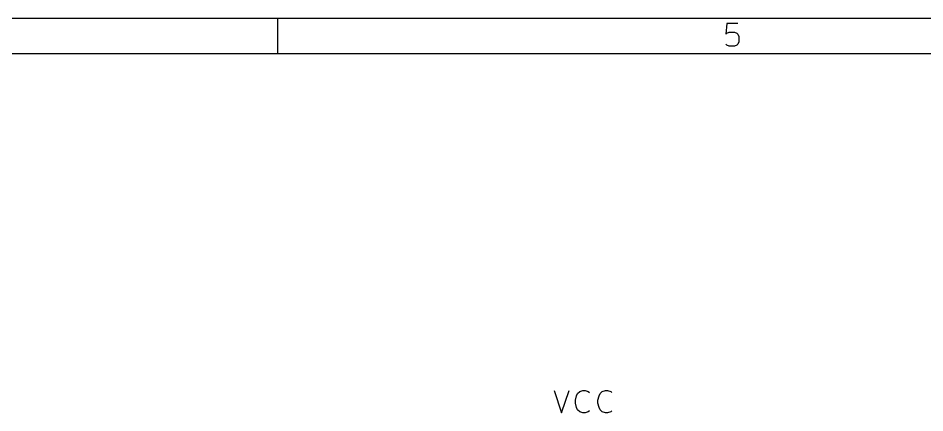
# Model space of a CAD drawing. Extents: x 0.4 to 11.3, y -7.9 to -0.4.
# Drawn here: x 7.69 to 9.709, y -1.273 to -0.394 of the extents above; entities that cross this region are included whole.
import ezdxf

# ---------------------------------------------------------------- set-up
doc = ezdxf.new("R2010")
doc.units = 0
doc.header["$MEASUREMENT"] = 0
doc.layers.add('CYAN2', color=4, linetype='CONTINUOUS')
doc.layers.add('RED2', color=1, linetype='CONTINUOUS')

msp = doc.modelspace()

# ---------------------------------------------------------------- linework, layer by layer
at = {"layer": 'CYAN2', "linetype": 'CONTINUOUS'}
for p, q in [((8.8833, -1.2228), (8.9, -1.2728)), ((8.9, -1.2728), (8.9167, -1.2228)), ((8.9333, -1.2347), (8.9357, -1.2299)), ((8.9357, -1.2299), (8.9405, -1.2252)), ((8.9405, -1.2252), (8.9476, -1.2228)), ((8.9476, -1.2228), (8.9524, -1.2228)), ((8.9524, -1.2228), (8.9595, -1.2252)), ((8.9595, -1.2252), (8.9619, -1.2276)), ((8.9833, -1.2347), (8.9857, -1.2299)), ((8.9857, -1.2299), (8.9905, -1.2252)), ((8.9905, -1.2252), (8.9976, -1.2228)), ((8.9976, -1.2228), (9.0024, -1.2228)), ((9.0024, -1.2228), (9.0095, -1.2252)), ((9.0095, -1.2252), (9.0119, -1.2276)), ((8.931, -1.2442), (8.9333, -1.2347)), ((8.931, -1.2514), (8.931, -1.2442)), ((8.9333, -1.2609), (8.931, -1.2514)), ((8.981, -1.2442), (8.9833, -1.2347)), ((8.981, -1.2514), (8.981, -1.2442)), ((8.9833, -1.2609), (8.981, -1.2514)), ((8.9357, -1.2657), (8.9333, -1.2609)), ((8.9405, -1.2704), (8.9357, -1.2657)), ((8.9476, -1.2728), (8.9405, -1.2704)), ((8.9595, -1.2704), (8.9524, -1.2728)), ((8.9619, -1.268), (8.9595, -1.2704)), ((8.9857, -1.2657), (8.9833, -1.2609)), ((8.9905, -1.2704), (8.9857, -1.2657)), ((8.9976, -1.2728), (8.9905, -1.2704)), ((9.0095, -1.2704), (9.0024, -1.2728)), ((9.0119, -1.268), (9.0095, -1.2704)), ((8.9524, -1.2728), (8.9476, -1.2728)), ((9.0024, -1.2728), (8.9976, -1.2728))]:
    msp.add_line(p, q, dxfattribs=at)
at = {"layer": 'RED2', "linetype": 'CONTINUOUS'}
for p, q in [((0.3937, -0.3937), (11.2993, -0.3937)), ((8.2677, -0.4724), (8.2677, -0.3937)), ((9.268, -0.4053), (9.2656, -0.4296)), ((9.2924, -0.4053), (9.268, -0.4053)), ((9.2656, -0.4296), (9.268, -0.4272)), ((9.268, -0.4272), (9.2729, -0.4248)), ((9.2729, -0.4248), (9.2851, -0.4248)), ((9.2851, -0.4248), (9.29, -0.4272)), ((9.29, -0.4272), (9.2924, -0.4296)), ((9.2924, -0.4296), (9.2948, -0.4345)), ((9.2948, -0.4345), (9.2948, -0.4467)), ((9.268, -0.454), (9.2656, -0.4516)), ((9.2729, -0.4564), (9.268, -0.454)), ((9.2851, -0.4564), (9.2729, -0.4564)), ((9.29, -0.454), (9.2851, -0.4564)), ((9.2924, -0.4516), (9.29, -0.454)), ((9.2948, -0.4467), (9.2924, -0.4516)), ((0.4724, -0.4724), (11.2206, -0.4724))]:
    msp.add_line(p, q, dxfattribs=at)

doc.saveas('drawing.dxf')
